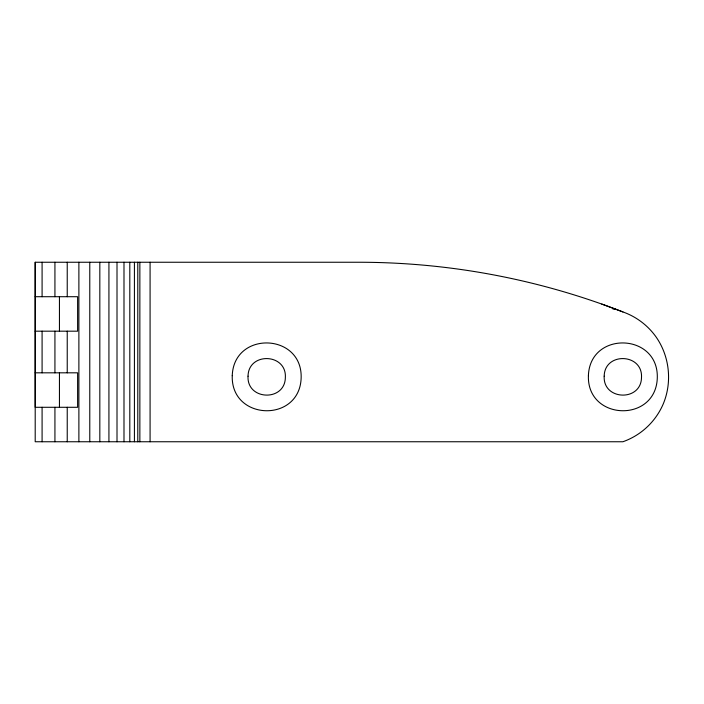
<?xml version="1.0" encoding="UTF-8"?>
<svg xmlns="http://www.w3.org/2000/svg" width="704" height="704" viewBox="0 0 704 704"><rect width="100%" height="100%" fill="white"/><g stroke="black" fill="none" stroke-linecap="round" stroke-linejoin="round"><path stroke-width="1.06" d="M35.2 262.249L35.2 441.751L622.917 441.751A68.86 68.86 0 0 0 663.089 404.307C672.373 382.51 669.706 356.541 656.172 337.102A68.86 68.86 0 0 0 622.917 311.934A728.737 728.737 0 0 0 358.433 262.249L35.2 262.249L35.2 407.29L77.625 407.29L77.625 372.821L35.2 372.821M42.09 441.751L42.09 407.29M42.09 372.821L42.09 331.179M42.09 296.71L42.09 262.249M54.93 372.821L54.93 331.179M54.93 296.71L54.93 262.249M59.444 407.29L59.444 372.821M59.444 331.179L59.444 296.71M67.232 372.821L67.232 331.179M67.232 296.71L67.232 262.249M35.2 296.71L77.625 296.71L77.625 331.179L35.2 331.179M612.99 309.065L615.19 309.065M601.779 304.075L622.917 311.934M150.084 262.249L150.084 441.751M139.858 262.249L139.858 441.751M137.782 262.249L137.782 441.751M134.42 262.249L134.42 441.751M129.809 262.249L129.809 441.751M123.992 262.249L123.992 441.751M117.005 262.249L117.005 441.751M108.926 262.249L108.926 441.751M99.827 262.249L99.827 441.751M89.778 262.249L89.778 441.751M78.883 262.249L78.883 441.751M67.232 407.29L67.232 441.751M54.93 407.29L54.93 441.751M232.25 375.646C230.701 420.807 299.543 423.21 301.145 378.048C302.694 332.878 233.851 330.475 232.25 375.646M248.037 376.191C246.682 400.497 285.014 401.834 285.358 377.494C286.713 353.188 248.38 351.85 248.037 376.191M588.403 375.646C586.846 420.807 655.688 423.21 657.29 378.048C658.847 332.878 590.005 330.475 588.403 375.646M604.19 376.191C602.826 400.497 641.168 401.834 641.502 377.494C642.866 353.188 604.525 351.85 604.19 376.191"/></g></svg>
